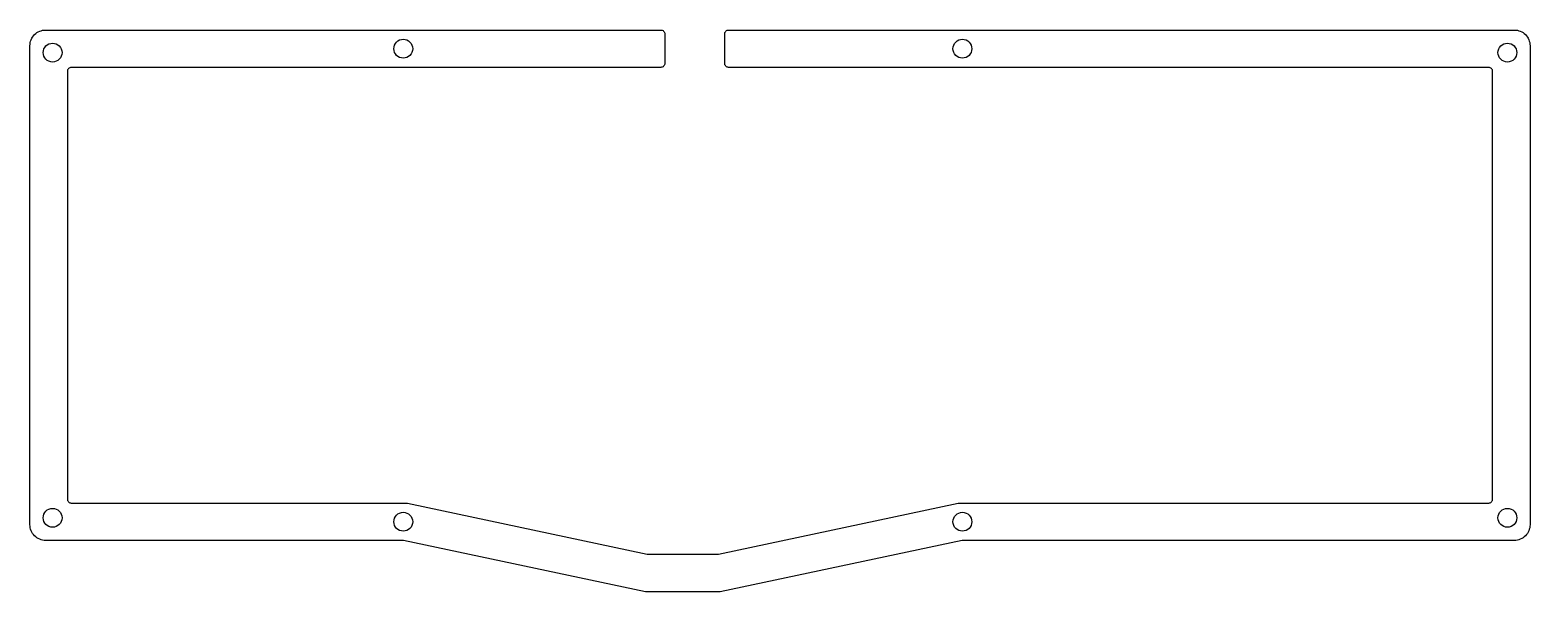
# Model space of a CAD drawing. Header units: millimetres. Extents: x 71 to 453, y -25 to 118.
import ezdxf

# ---------------------------------------------------------------- set-up
doc = ezdxf.new("R2010")
doc.units = ezdxf.units.MM
doc.layers.get('0').update_dxf_attribs({"linetype": 'CONTINUOUS'})

msp = doc.modelspace()

# ---------------------------------------------------------------- linework, layer by layer
msp.add_lwpolyline([(231.63, 117.69, -0.414214), (232.63, 116.69), (232.63, 109.19, -0.414214), (231.63, 108.19), (81.72, 108.19, 0.414214), (80.72, 107.19), (80.72, -1.54, 0.414214), (81.72, -2.54), (167.03, -2.54, -0.052408), (167.24, -2.56), (228.14, -15.5, 0.052408), (228.34, -15.53), (246.11, -15.53, 0.052408), (246.32, -15.5), (307.22, -2.56, -0.052408), (307.43, -2.54), (442.15, -2.54, 0.414214), (443.15, -1.54), (443.15, 107.19, 0.414214), (442.15, 108.19), (248.87, 108.19, -0.414214), (247.87, 109.19), (247.87, 116.69, -0.414214), (248.87, 117.69), (448.65, 117.69, -0.414214), (452.65, 113.69), (452.65, -8.04, -0.414214), (448.65, -12.04), (308.42, -12.04, 0.052408), (308.22, -12.06), (246.74, -25.13, -0.052408), (246.53, -25.15), (227.92, -25.15, -0.052408), (227.72, -25.13), (166.24, -12.06, 0.052408), (166.03, -12.04), (75.22, -12.04, -0.414214), (71.22, -8.04), (71.22, 113.69, -0.414214), (75.22, 117.69)], format="xyb", close=True)
for centre in [(166.14, 112.94), (308.32, 112.94), (76.97, 111.94), (446.9, 111.94), (76.97, -6.29), (166.14, -7.29), (308.32, -7.29), (446.9, -6.29)]:
    msp.add_circle(centre, 2.4)

doc.saveas('drawing.dxf')
